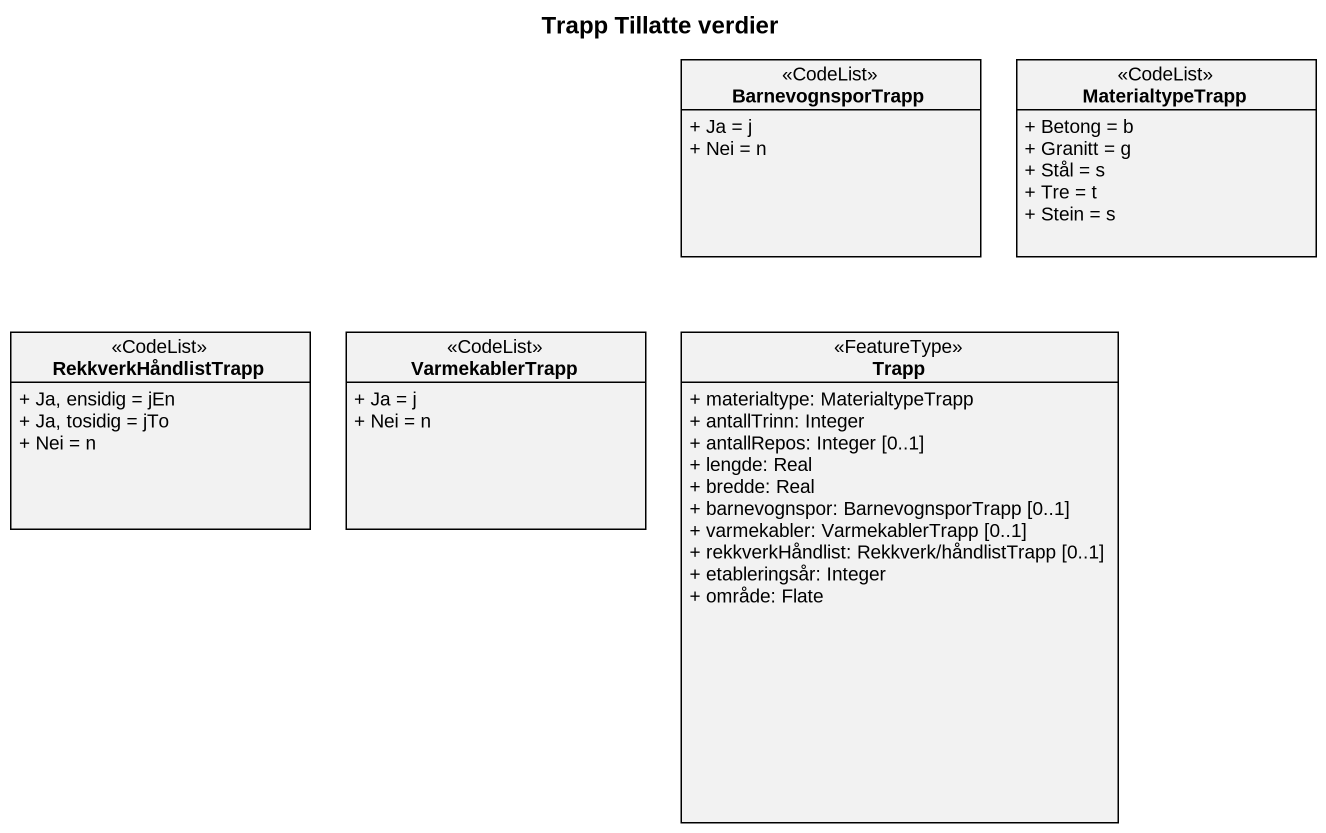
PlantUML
@startuml
title Trapp Tillatte verdier
hide circle
hide empty members
skinparam classAttributeIconSize 0
class BarnevognsporTrapp <<CodeList>> {
  + Ja = j
  + Nei = n
}
class MaterialtypeTrapp <<CodeList>> {
  + Betong = b
  + Granitt = g
  + Stål = s
  + Tre = t
  + Stein = s
}
class RekkverkHåndlistTrapp <<CodeList>> {
  + Ja, ensidig = jEn
  + Ja, tosidig = jTo
  + Nei = n
}
class VarmekablerTrapp <<CodeList>> {
  + Ja = j
  + Nei = n
}
class Trapp <<FeatureType>> {
  + materialtype: MaterialtypeTrapp
  + antallTrinn: Integer
  + antallRepos: Integer [0..1]
  + lengde: Real
  + bredde: Real
  + barnevognspor: BarnevognsporTrapp [0..1]
  + varmekabler: VarmekablerTrapp [0..1]
  + rekkverkHåndlist: Rekkverk/håndlistTrapp [0..1]
  + etableringsår: Integer
  + område: Flate
}
@enduml
